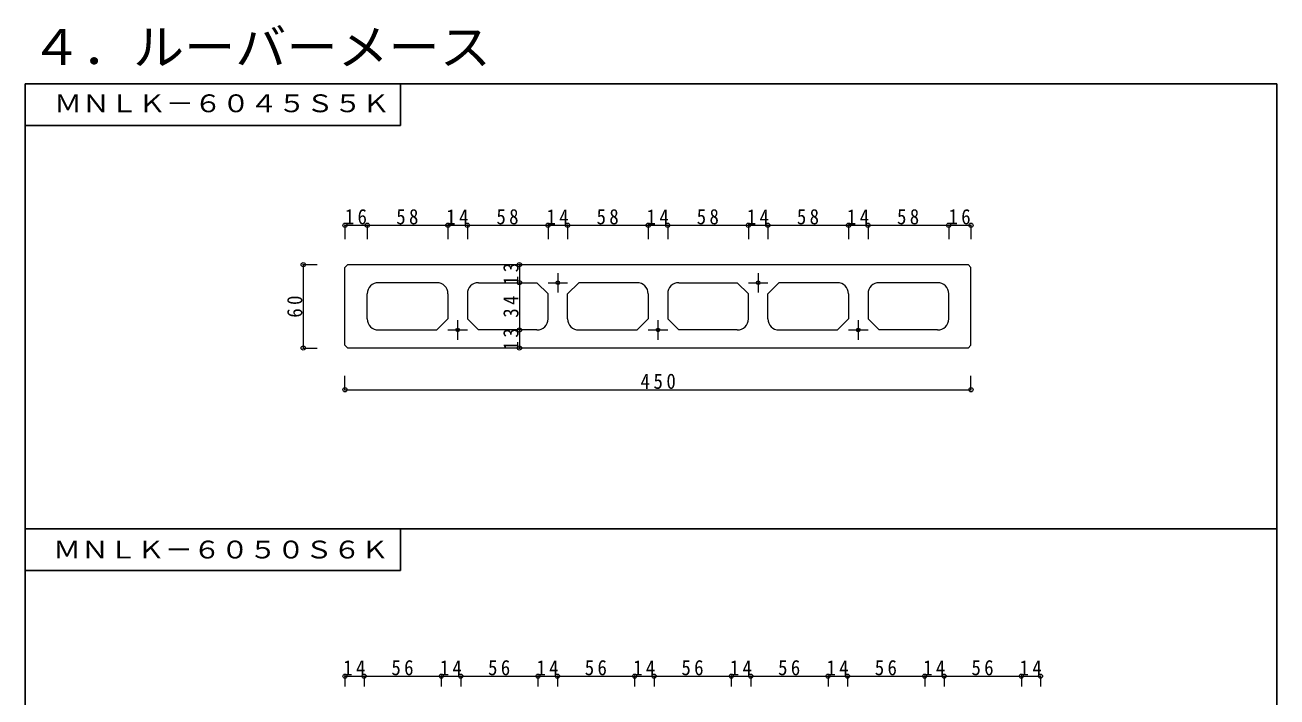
# Model space of a CAD drawing. Units: millimetres at full size, sheet at 1:5. Extents: x -3130 to -1130, y -580 to 462.
# Drawn here: x -3130 to -2230, y -21 to 462 of the extents above; entities that cross this region are included whole.
import ezdxf
from ezdxf.enums import TextEntityAlignment as Align

# ---------------------------------------------------------------- set-up
doc = ezdxf.new("R2010")
doc.units = ezdxf.units.MM
doc.header["$LTSCALE"] = 5
doc.header["$PDMODE"] = 32
doc.header["$PDSIZE"] = 3
doc.linetypes.add('CHAIN1', pattern=[8, 5, -1, 1, -1])
for name, color, linetype, lineweight in [('0-0', 7, 'Continuous', 18), ('0-9', 7, 'Continuous', 18), ('1-A', 3, 'Continuous', 25), ('1-B', 3, 'Continuous', 25)]:
    doc.layers.add(name, color=color, linetype=linetype, lineweight=lineweight)
doc.layers.add('0-8', color=7, linetype='Continuous')
doc.styles.add('ＭＳ ゴシック', font='')
doc.styles.get('ＭＳ ゴシック').set_extended_font_data('MS Gothic')

msp = doc.modelspace()

# ---------------------------------------------------------------- linework, layer by layer
at = {"layer": '0-0'}
for p, q in [((-2897.528, 289.551), (-2899.528, 287.551)), ((-2897.528, 289.551), (-2451.528, 289.551)), ((-2451.528, 289.551), (-2449.528, 287.551)), ((-2899.528, 231.551), (-2899.528, 287.551)), ((-2449.528, 231.551), (-2449.528, 287.551)), ((-2833.528, 276.551), (-2875.528, 276.551)), ((-2803.528, 276.551), (-2761.528, 276.551)), ((-2761.528, 276.551), (-2753.528, 268.551)), ((-2739.528, 268.551), (-2731.528, 276.551)), ((-2689.528, 276.551), (-2731.528, 276.551)), ((-2659.528, 276.551), (-2617.528, 276.551)), ((-2609.528, 268.551), (-2617.528, 276.551)), ((-2587.528, 276.551), (-2595.528, 268.551)), ((-2545.528, 276.551), (-2587.528, 276.551)), ((-2473.528, 276.551), (-2515.528, 276.551)), ((-2883.528, 250.551), (-2883.528, 268.551)), ((-2825.528, 268.551), (-2825.528, 250.551)), ((-2811.528, 268.551), (-2811.528, 250.551)), ((-2753.528, 250.551), (-2753.528, 268.551)), ((-2739.528, 250.551), (-2739.528, 268.551)), ((-2681.528, 268.551), (-2681.528, 250.551)), ((-2667.528, 268.551), (-2667.528, 250.551)), ((-2609.528, 250.551), (-2609.528, 268.551)), ((-2595.528, 250.551), (-2595.528, 268.551)), ((-2537.528, 268.551), (-2537.528, 250.551)), ((-2523.528, 268.551), (-2523.528, 250.551)), ((-2465.528, 250.551), (-2465.528, 268.551)), ((-2825.528, 250.551), (-2833.528, 242.551)), ((-2811.528, 250.551), (-2803.528, 242.551)), ((-2681.528, 250.551), (-2689.528, 242.551)), ((-2667.528, 250.551), (-2659.528, 242.551)), ((-2537.528, 250.551), (-2545.528, 242.551)), ((-2523.528, 250.551), (-2515.528, 242.551)), ((-2875.528, 242.551), (-2833.528, 242.551)), ((-2761.528, 242.551), (-2803.528, 242.551)), ((-2731.528, 242.551), (-2689.528, 242.551)), ((-2617.528, 242.551), (-2659.528, 242.551)), ((-2587.528, 242.551), (-2545.528, 242.551)), ((-2473.528, 242.551), (-2515.528, 242.551)), ((-2899.528, 231.551), (-2897.528, 229.551)), ((-2451.528, 229.551), (-2897.528, 229.551)), ((-2449.528, 231.551), (-2451.528, 229.551))]:
    msp.add_line(p, q, dxfattribs=at)
at = {"layer": '0-0', "linetype": 'CHAIN1'}
for p, q in [((-2746.528, 283.551), (-2746.528, 269.551)), ((-2602.528, 283.551), (-2602.528, 269.551)), ((-2753.528, 276.551), (-2739.528, 276.551)), ((-2609.528, 276.551), (-2595.528, 276.551)), ((-2818.528, 249.551), (-2818.528, 235.551)), ((-2674.528, 249.551), (-2674.528, 235.551)), ((-2530.528, 249.551), (-2530.528, 235.551)), ((-2825.528, 242.551), (-2811.528, 242.551)), ((-2681.528, 242.551), (-2667.528, 242.551)), ((-2537.528, 242.551), (-2523.528, 242.551))]:
    msp.add_line(p, q, dxfattribs=at)
at = {"layer": '0-0'}
for centre in [(-2746.528, 276.551), (-2602.528, 276.551), (-2818.528, 242.551), (-2674.528, 242.551), (-2530.528, 242.551)]:
    msp.add_circle(centre, 1.3, dxfattribs=at)
for centre, start, end in [((-2875.528, 268.551), 90, 180), ((-2833.528, 268.551), 0, 90), ((-2803.528, 268.551), 90, 180), ((-2689.528, 268.551), 0, 90), ((-2659.528, 268.551), 90, 180), ((-2545.528, 268.551), 0, 90), ((-2515.528, 268.551), 90, 180), ((-2473.528, 268.551), 0, 90), ((-2875.528, 250.551), 180, 270), ((-2761.528, 250.551), 270, 0), ((-2731.528, 250.551), 180, 270), ((-2617.528, 250.551), 270, 0), ((-2587.528, 250.551), 180, 270), ((-2473.528, 250.551), 270, 0)]:
    msp.add_arc(centre, 8, start, end, dxfattribs=at)
at = {"layer": '0-9'}
for p, q in [((-2899.528, 317.898), (-2883.528, 317.898)), ((-2899.528, 317.898), (-2899.528, 307.972)), ((-2883.528, 317.898), (-2883.528, 307.972)), ((-2883.528, 317.898), (-2825.528, 317.898)), ((-2825.528, 317.898), (-2825.528, 307.972)), ((-2825.528, 317.898), (-2811.528, 317.898)), ((-2811.528, 317.898), (-2811.528, 307.972)), ((-2811.528, 317.898), (-2753.528, 317.898)), ((-2753.528, 317.898), (-2753.528, 307.972)), ((-2753.528, 317.898), (-2739.528, 317.898)), ((-2739.528, 317.898), (-2739.528, 307.972)), ((-2739.528, 317.898), (-2681.528, 317.898)), ((-2681.528, 317.898), (-2681.528, 307.972)), ((-2681.528, 317.898), (-2667.528, 317.898)), ((-2667.528, 317.898), (-2667.528, 307.972)), ((-2667.528, 317.898), (-2609.528, 317.898)), ((-2609.528, 317.898), (-2609.528, 307.972)), ((-2609.528, 317.898), (-2595.528, 317.898)), ((-2595.528, 317.898), (-2595.528, 307.972)), ((-2595.528, 317.898), (-2537.528, 317.898)), ((-2537.528, 317.898), (-2537.528, 307.972)), ((-2537.528, 317.898), (-2523.528, 317.898)), ((-2523.528, 317.898), (-2523.528, 307.972)), ((-2523.528, 317.898), (-2465.528, 317.898)), ((-2465.528, 317.898), (-2465.528, 307.972)), ((-2465.528, 317.898), (-2449.528, 317.898)), ((-2449.528, 317.898), (-2449.528, 307.972)), ((-2929.528, 289.551), (-2929.528, 229.551)), ((-2929.528, 289.551), (-2919.528, 289.551)), ((-2774.111, 289.551), (-2774.111, 276.551)), ((-2774.111, 276.551), (-2774.111, 242.551)), ((-2774.111, 242.551), (-2774.111, 229.551)), ((-2929.528, 229.551), (-2919.528, 229.551)), ((-2899.528, 199.551), (-2899.528, 209.551)), ((-2449.528, 199.551), (-2449.528, 209.551)), ((-2899.528, 199.551), (-2449.528, 199.551)), ((-2899.528, -6.451), (-2885.778, -6.451)), ((-2899.528, -6.451), (-2899.528, -13.895)), ((-2885.778, -6.451), (-2885.778, -13.895)), ((-2885.778, -6.451), (-2830.278, -6.451)), ((-2830.278, -6.451), (-2830.278, -13.895)), ((-2830.278, -6.451), (-2816.278, -6.451)), ((-2816.278, -6.451), (-2816.278, -13.895)), ((-2816.278, -6.451), (-2760.778, -6.451)), ((-2760.778, -6.451), (-2760.778, -13.895)), ((-2760.778, -6.451), (-2746.778, -6.451)), ((-2746.778, -6.451), (-2746.778, -13.895)), ((-2746.778, -6.451), (-2691.278, -6.451)), ((-2691.278, -6.451), (-2691.278, -13.895)), ((-2691.278, -6.451), (-2677.278, -6.451)), ((-2677.278, -6.451), (-2677.278, -13.895)), ((-2677.278, -6.451), (-2621.778, -6.451)), ((-2621.778, -6.451), (-2621.778, -13.895)), ((-2621.778, -6.451), (-2607.778, -6.451)), ((-2607.778, -6.451), (-2607.778, -13.895)), ((-2607.778, -6.451), (-2552.278, -6.451)), ((-2552.278, -6.451), (-2552.278, -13.895)), ((-2552.278, -6.451), (-2538.278, -6.451)), ((-2538.278, -6.451), (-2538.278, -13.895)), ((-2538.278, -6.451), (-2482.778, -6.451)), ((-2482.778, -6.451), (-2482.778, -13.895)), ((-2482.778, -6.451), (-2468.778, -6.451)), ((-2468.778, -6.451), (-2468.778, -13.895)), ((-2468.778, -6.451), (-2413.278, -6.451)), ((-2413.278, -6.451), (-2413.278, -13.895)), ((-2413.278, -6.451), (-2399.528, -6.451)), ((-2399.528, -6.451), (-2399.528, -13.895))]:
    msp.add_line(p, q, dxfattribs=at)
for p in [(-2899.528, 317.898), (-2883.528, 317.898), (-2825.528, 317.898), (-2811.528, 317.898), (-2753.528, 317.898), (-2739.528, 317.898), (-2681.528, 317.898), (-2667.528, 317.898), (-2609.528, 317.898), (-2595.528, 317.898), (-2537.528, 317.898), (-2523.528, 317.898), (-2465.528, 317.898), (-2449.528, 317.898), (-2929.528, 289.551), (-2774.111, 289.551), (-2774.111, 276.551), (-2774.111, 242.551), (-2929.528, 229.551), (-2774.111, 229.551), (-2899.528, 199.551), (-2449.528, 199.551), (-2899.528, -6.451), (-2885.778, -6.451), (-2830.278, -6.451), (-2816.278, -6.451), (-2760.778, -6.451), (-2746.778, -6.451), (-2691.278, -6.451), (-2677.278, -6.451), (-2621.778, -6.451), (-2607.778, -6.451), (-2552.278, -6.451), (-2538.278, -6.451), (-2482.778, -6.451), (-2468.778, -6.451), (-2413.278, -6.451), (-2399.528, -6.451)]:
    msp.add_point(p, dxfattribs=at)
at = {"layer": '1-A'}
for p, q in [((-3129.528, 419.551), (-2229.528, 419.551)), ((-3129.528, 419.551), (-3129.528, -540.449)), ((-2229.528, 419.551), (-2229.528, -540.449)), ((-3129.528, 99.551), (-2229.528, 99.551))]:
    msp.add_line(p, q, dxfattribs=at)
at = {"layer": '1-B'}
for p, q in [((-3129.528, 419.551), (-3129.528, 389.551)), ((-3129.528, 419.551), (-2859.528, 419.551)), ((-2859.528, 419.551), (-2859.528, 389.551)), ((-3129.528, 389.551), (-2859.528, 389.551)), ((-3129.528, 99.551), (-3129.528, 69.551)), ((-3129.528, 99.551), (-2859.528, 99.551)), ((-2859.528, 99.551), (-2859.528, 69.551)), ((-3129.528, 69.551), (-2859.528, 69.551))]:
    msp.add_line(p, q, dxfattribs=at)

# ---------------------------------------------------------------- texts
at = {"layer": '0-8', "style": 'ＭＳ ゴシック', "width": 1.05}
msp.add_text('４．ルーバーメース', height=25.66, dxfattribs=at).set_placement((-3125.419, 425.563), align=Align.BOTTOM_LEFT)
at = {"layer": '0-9', "char_height": 11, "attachment_point": 7, "style": 'ＭＳ ゴシック'}
for s, insert in [('\\T1.36;\\W0.9;16', (-2899.653, 318.398)), ('\\T1.36;\\W0.9;58', (-2862.653, 318.398)), ('\\T1.36;\\W0.9;14', (-2826.653, 318.398)), ('\\T1.36;\\W0.9;58', (-2790.653, 318.398)), ('\\T1.36;\\W0.9;14', (-2754.653, 318.398)), ('\\T1.36;\\W0.9;58', (-2718.653, 318.398)), ('\\T1.36;\\W0.9;14', (-2682.653, 318.398)), ('\\T1.36;\\W0.9;58', (-2646.653, 318.398)), ('\\T1.36;\\W0.9;14', (-2610.653, 318.398)), ('\\T1.36;\\W0.9;58', (-2574.653, 318.398)), ('\\T1.36;\\W0.9;14', (-2538.653, 318.398)), ('\\T1.36;\\W0.9;58', (-2502.653, 318.398)), ('\\T1.36;\\W0.9;16', (-2465.653, 318.398)), ('\\T1.38;\\W0.9;450', (-2687.028, 200.051)), ('\\T1.36;\\W0.9;14', (-2900.778, -5.951)), ('\\T1.36;\\W0.9;56', (-2866.153, -5.951)), ('\\T1.36;\\W0.9;14', (-2831.403, -5.951)), ('\\T1.36;\\W0.9;56', (-2796.653, -5.951)), ('\\T1.36;\\W0.9;14', (-2761.903, -5.951)), ('\\T1.36;\\W0.9;56', (-2727.153, -5.951)), ('\\T1.36;\\W0.9;14', (-2692.403, -5.951)), ('\\T1.36;\\W0.9;56', (-2657.653, -5.951)), ('\\T1.36;\\W0.9;14', (-2622.903, -5.951)), ('\\T1.36;\\W0.9;56', (-2588.153, -5.951)), ('\\T1.36;\\W0.9;14', (-2553.403, -5.951)), ('\\T1.36;\\W0.9;56', (-2518.653, -5.951)), ('\\T1.36;\\W0.9;14', (-2483.903, -5.951)), ('\\T1.36;\\W0.9;56', (-2449.153, -5.951)), ('\\T1.36;\\W0.9;14', (-2414.528, -5.951))]:
    msp.add_mtext(s, dxfattribs=dict(at, insert=insert))
at = {"layer": '0-9', "char_height": 11, "attachment_point": 7, "rotation": 90, "style": 'ＭＳ ゴシック'}
for s, insert in [('\\T1.36;\\W0.9;13', (-2774.611, 274.926)), ('\\T1.36;\\W0.9;60', (-2930.028, 251.426)), ('\\T1.36;\\W0.9;34', (-2774.611, 251.426)), ('\\T1.36;\\W0.9;13', (-2774.611, 227.926))]:
    msp.add_mtext(s, dxfattribs=dict(at, insert=insert))
at = {"layer": '1-B', "color": 7, "style": 'ＭＳ ゴシック', "width": 1.15}
for s, p in [('ＭＮＬＫ－６０４５Ｓ５Ｋ', (-3108.717, 395.355)), ('ＭＮＬＫ－６０５０Ｓ６Ｋ', (-3109.447, 74.358))]:
    msp.add_text(s, height=12.83, dxfattribs=at).set_placement(p, align=Align.BOTTOM_LEFT)

doc.saveas('drawing.dxf')
